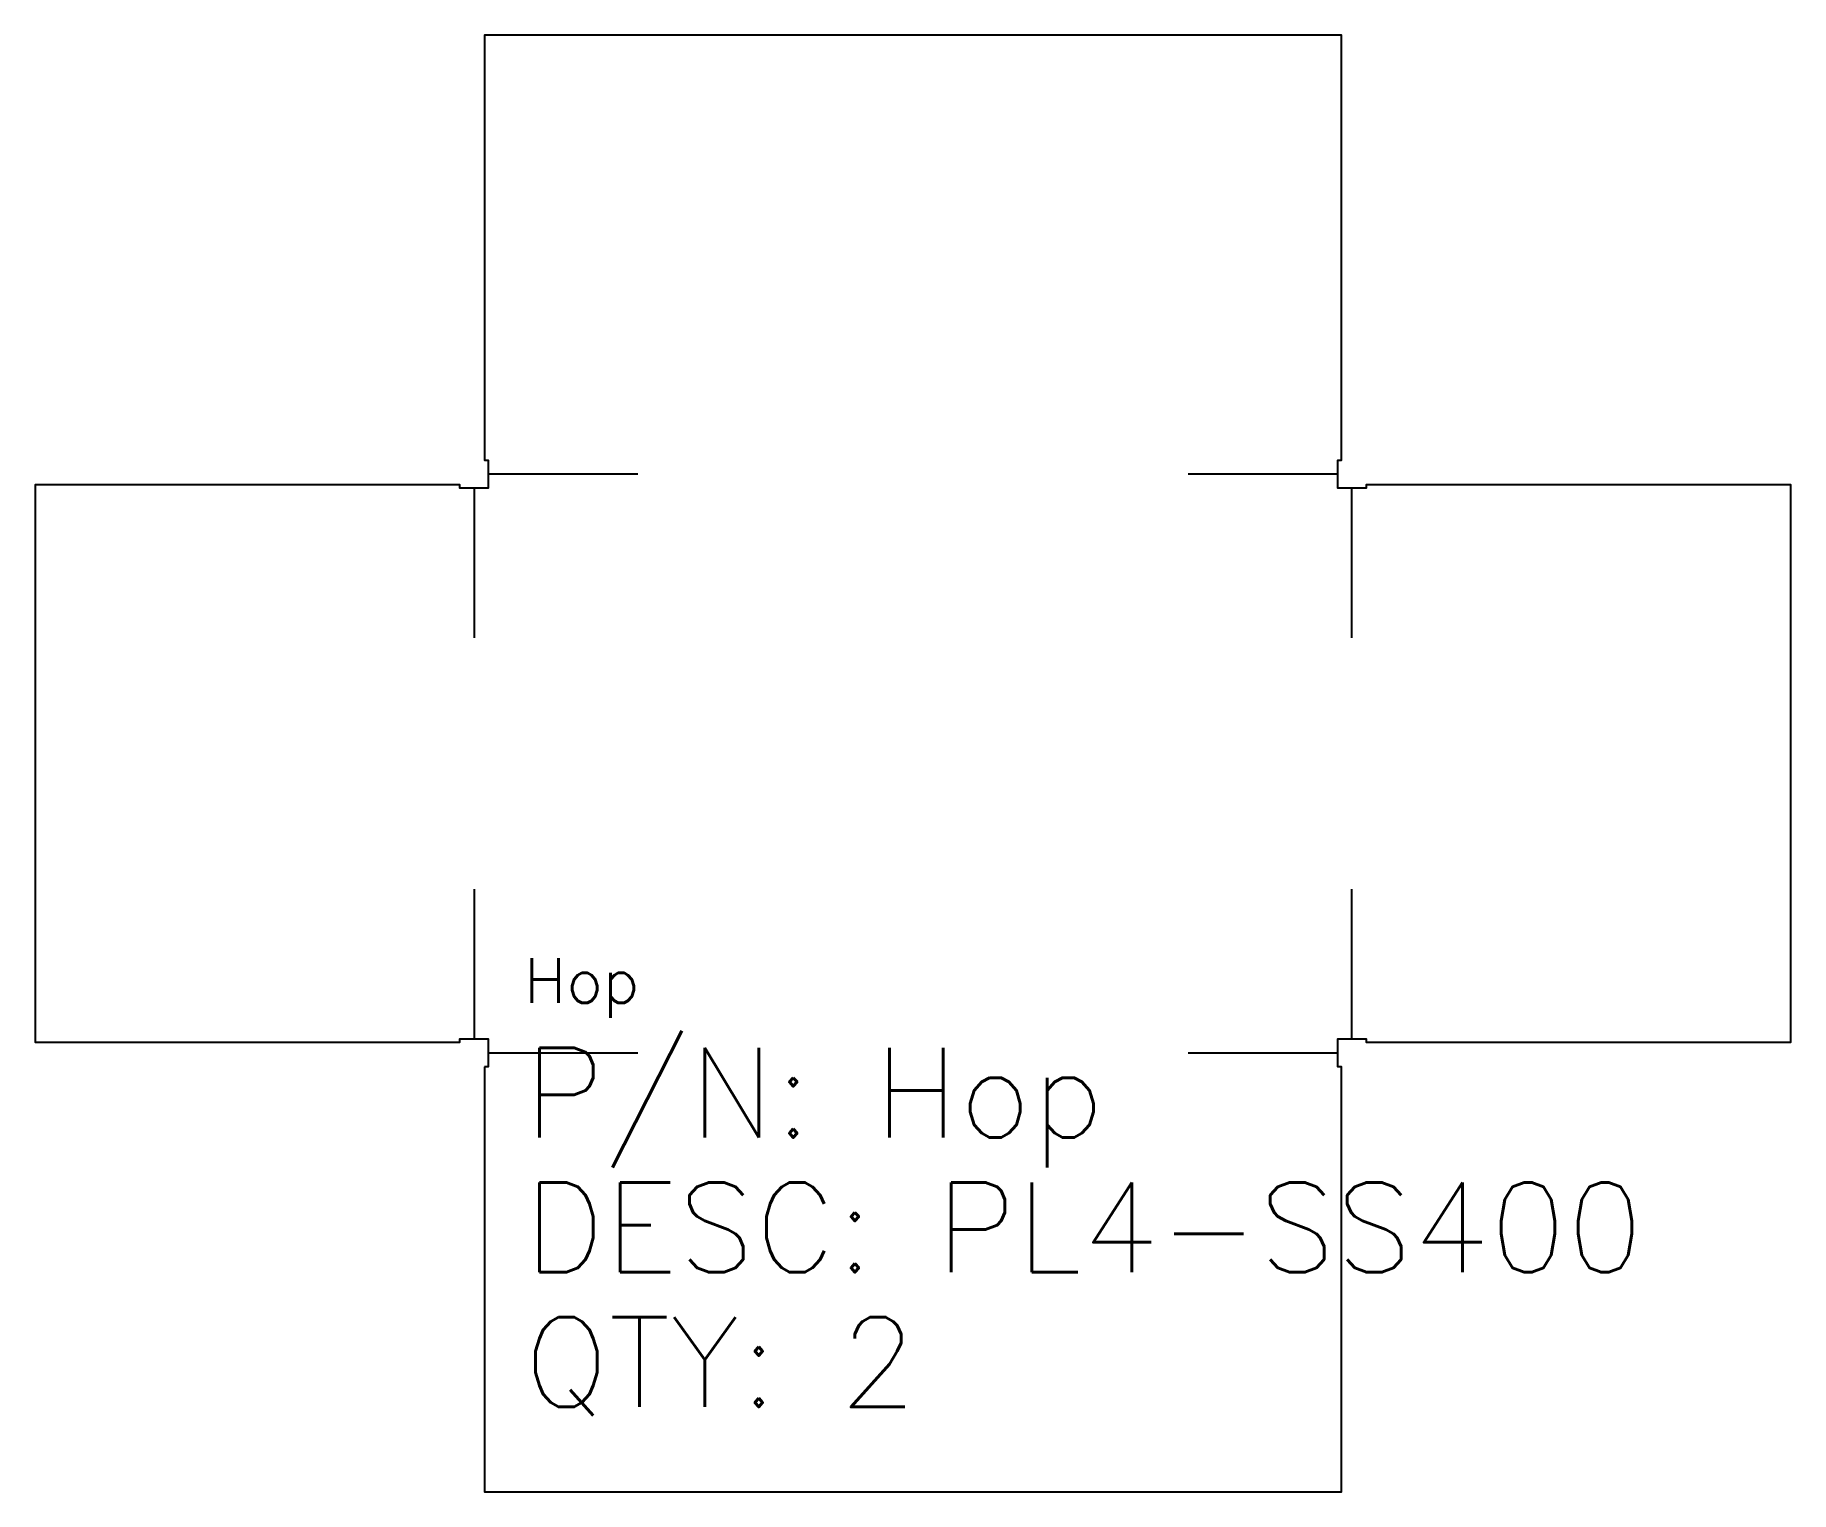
# Model space of a CAD drawing. Extents: x 0 to 587, y 0 to 487.
import ezdxf

# ---------------------------------------------------------------- set-up
doc = ezdxf.new("R2010")
doc.units = 0
for name, color, linetype in [('Detail Name', 30, 'Continuous'), ('IV_BEND', 6, 'Continuous'), ('IV_OUTER_PROFILE', 2, 'Continuous')]:
    doc.layers.add(name, color=color, linetype=linetype)
doc.styles.get("Standard").update_dxf_attribs({"font": 'simplex.shx'})

msp = doc.modelspace()

# ---------------------------------------------------------------- linework, layer by layer
at = {"layer": 'IV_BEND'}
for p, q in [((146.71, 335.42), (146.71, 285.42)), ((201.42, 340.14), (151.42, 340.14)), ((435.42, 340.14), (385.42, 340.14)), ((440.14, 285.42), (440.14, 335.42)), ((146.71, 201.42), (146.71, 151.42)), ((440.14, 151.42), (440.14, 201.42)), ((151.42, 146.71), (201.42, 146.71)), ((385.42, 146.71), (435.42, 146.71))]:
    msp.add_line(p, q, dxfattribs=at)
at = {"layer": 'IV_OUTER_PROFILE'}
msp.add_lwpolyline([(150.25, 142), (150.25, 0), (436.6, 0), (436.6, 142), (435.42, 142), (435.42, 151.42), (444.85, 151.42), (444.85, 150.25), (586.85, 150.25), (586.85, 336.6), (444.85, 336.6), (444.85, 335.42), (435.42, 335.42), (435.42, 344.85), (436.6, 344.85), (436.6, 486.85), (150.25, 486.85), (150.25, 344.85), (151.42, 344.85), (151.42, 335.42), (142, 335.42), (142, 336.6), (0, 336.6), (0, 150.25), (142, 150.25), (142, 151.42), (151.42, 151.42), (151.42, 142)], close=True, dxfattribs=at)

# ---------------------------------------------------------------- texts
for s, p in [('P/N: Hop', (163.42, 118.42)), ('DESC: PL4-SS400', (163.42, 73.42)), ('QTY: 2', (163.42, 28.42))]:
    msp.add_text(s, height=30).set_placement(p)
at = {"layer": 'Detail Name'}
msp.add_text('Hop', height=15, dxfattribs=at).set_placement((163.42, 163.42))

doc.saveas('drawing.dxf')
